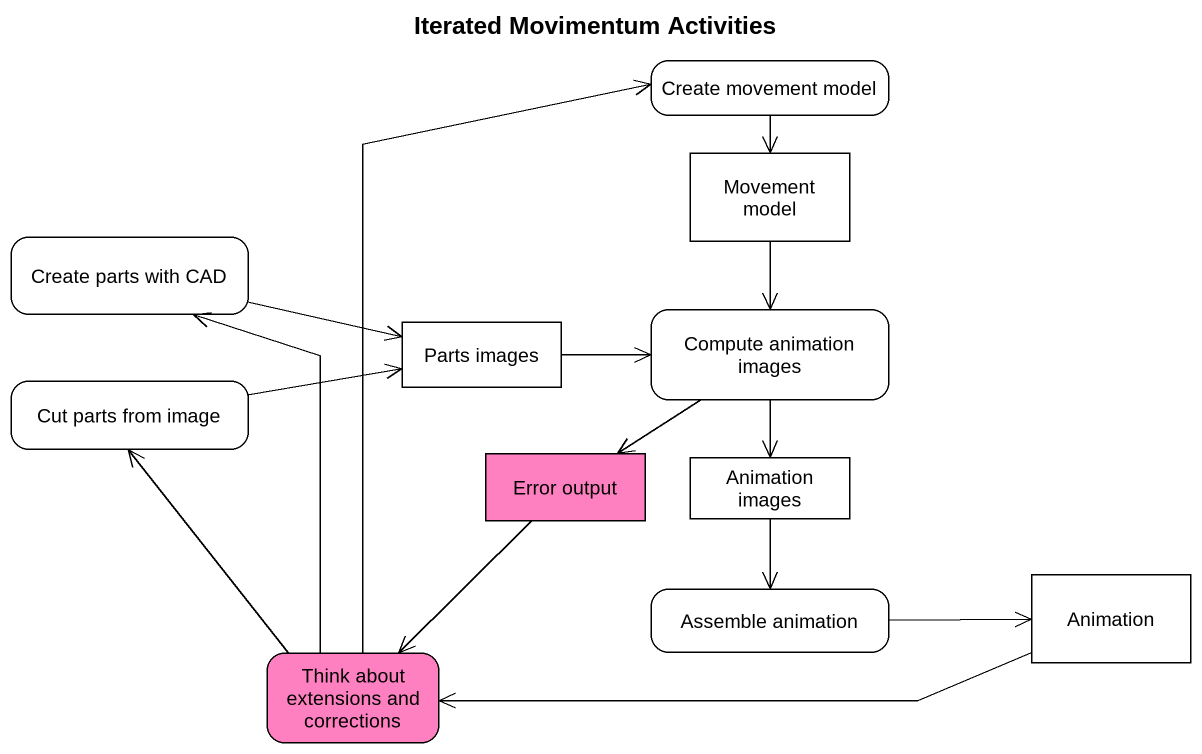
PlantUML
@startuml
title Iterated Movimentum Activities
hide empty description
state "Create movement model" as Create_movement_model
state "Movement model" as Movement_model <<object>>
state "Create parts with CAD" as Create_parts_with_CAD
state "Compute animation images" as Compute_animation_images
state "Cut parts from image" as Cut_parts_from_image
state "Parts images" as Parts_images <<object>>
state "Error output" as Error_output <<object>> #FF80C0
state "Animation images" as Animation_images <<object>>
state "Assemble animation" as Assemble_animation
state Animation <<object>>
state "Think about extensions and corrections" as Think_about_extensions_and #FF80C0
Create_movement_model --> Movement_model
Movement_model --> Compute_animation_images
Create_parts_with_CAD -right-> Parts_images
Compute_animation_images --> Error_output
Compute_animation_images --> Animation_images
Cut_parts_from_image -right-> Parts_images
Parts_images -right-> Compute_animation_images
Error_output --> Think_about_extensions_and
Animation_images --> Assemble_animation
Assemble_animation -right-> Animation
Animation -left-> Think_about_extensions_and
Think_about_extensions_and -up-> Create_movement_model
Think_about_extensions_and -up-> Create_parts_with_CAD
Think_about_extensions_and -up-> Cut_parts_from_image
@enduml
